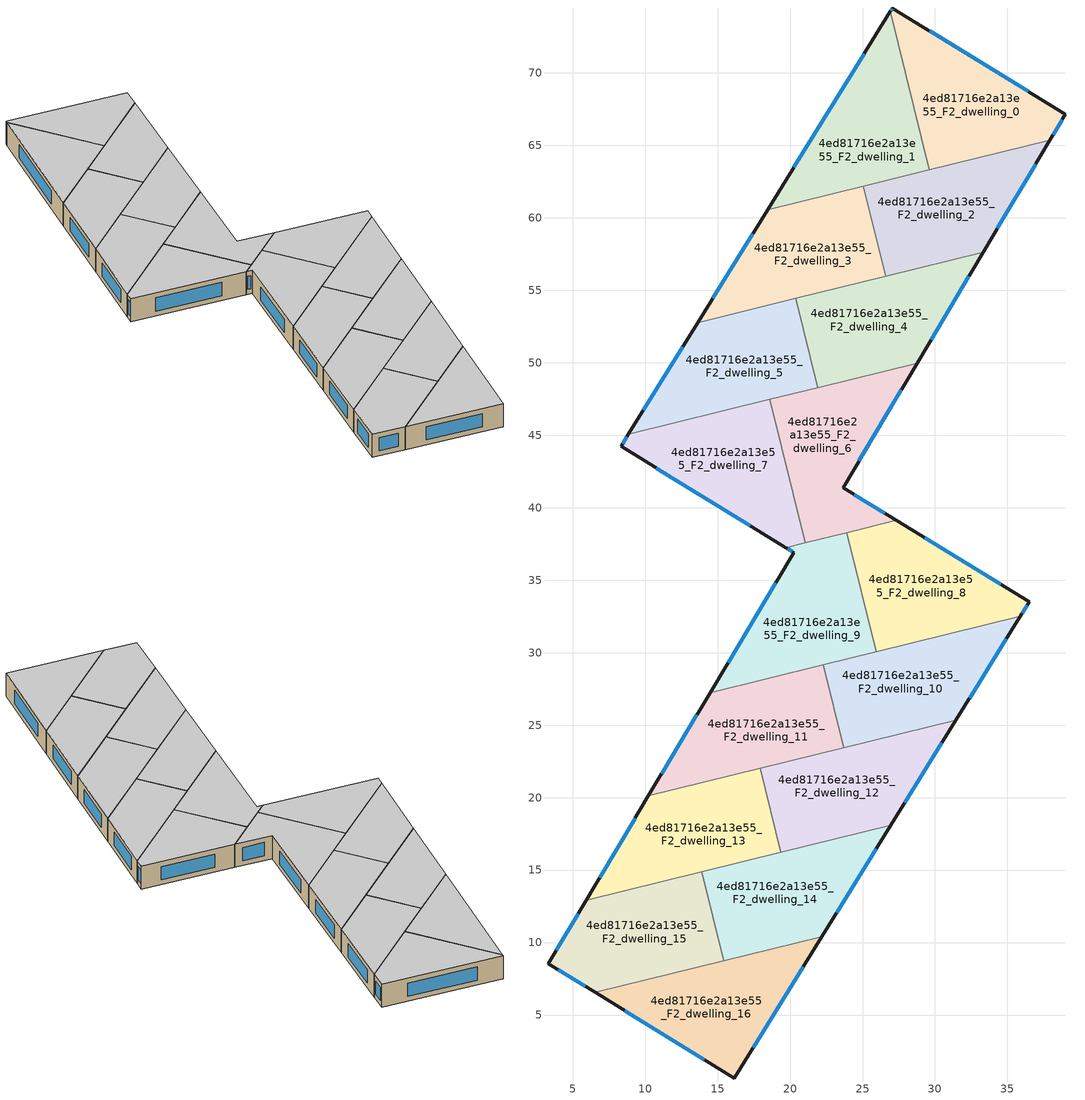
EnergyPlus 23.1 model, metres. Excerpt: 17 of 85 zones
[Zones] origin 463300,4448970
4ed81716e2a13e55_F2_dwelling_0
 floor to 4ed81716e2a13e55_F1_dwelling_0 (EU_floor_Construction): 38.99,67.15 37.93,65.36 29.61,63.32 26.92,74.25 27.07,74.48 z6
 wall outside (EU_wall_Construction): 37.93,65.36 38.99,67.15 27.07,74.48 26.92,74.25 z6:9
 wall to 4ed81716e2a13e55_F2_dwelling_1 (EU_wall_Construction): 26.92,74.25 29.61,63.32 z6:9
 wall to 4ed81716e2a13e55_F2_dwelling_2 (EU_wall_Construction): 29.61,63.32 37.93,65.36 z6:9
 window (EU_Window_Construction): 38.16,65.75 38.76,66.77 / 27.04,74.43 26.95,74.3 / 36.44,68.72 29.62,72.91 z6.64:8.36
 ceiling to 4ed81716e2a13e55_F3_dwelling_0 (EU_floor_Construction): 37.93,65.36 38.99,67.15 27.07,74.48 26.92,74.25 29.61,63.32 z9
4ed81716e2a13e55_F2_dwelling_1
 floor to 4ed81716e2a13e55_F1_dwelling_1 (EU_floor_Construction): 26.92,74.25 29.61,63.32 18.45,60.57 z6
 wall outside (EU_wall_Construction): 26.92,74.25 18.45,60.57 z6:9
 wall to 4ed81716e2a13e55_F2_dwelling_3 (EU_wall_Construction): 18.45,60.57 25.06,62.2 z6:9
 wall to 4ed81716e2a13e55_F2_dwelling_2 (EU_wall_Construction): 25.07,62.2 29.61,63.32 z6:9
 window (EU_Window_Construction): 25.11,71.32 20.27,63.5 z6.64:8.36
 ceiling to 4ed81716e2a13e55_F3_dwelling_1 (EU_floor_Construction): 29.61,63.32 26.92,74.25 18.45,60.57 z9
4ed81716e2a13e55_F2_dwelling_10
 floor to 4ed81716e2a13e55_F1_dwelling_10 (EU_floor_Construction): 35.88,32.5 31.44,25.34 23.71,23.43 22.3,29.16 z6
 wall outside (EU_wall_Construction): 31.44,25.34 35.88,32.5 z6:9
 wall to 4ed81716e2a13e55_F2_dwelling_11 (EU_wall_Construction): 22.3,29.16 23.71,23.43 z6:9
 wall to 4ed81716e2a13e55_F2_dwelling_12 (EU_wall_Construction): 23.71,23.43 31.44,25.34 z6:9
 wall to 4ed81716e2a13e55_F2_dwelling_8 (EU_wall_Construction): 35.88,32.5 25.94,30.05 z6:9
 wall to 4ed81716e2a13e55_F2_dwelling_9 (EU_wall_Construction): 25.94,30.05 22.3,29.16 z6:9
 window (EU_Window_Construction): 32.39,26.87 34.93,30.97 z6.64:8.36
 ceiling to 4ed81716e2a13e55_F3_dwelling_10 (EU_floor_Construction): 31.44,25.34 35.88,32.5 22.3,29.16 23.71,23.43 z9
4ed81716e2a13e55_F2_dwelling_11
 floor to 4ed81716e2a13e55_F1_dwelling_11 (EU_floor_Construction): 22.3,29.16 23.71,23.43 10.23,20.11 14.48,27.23 z6
 wall outside (EU_wall_Construction): 14.48,27.23 10.23,20.11 z6:9
 wall to 4ed81716e2a13e55_F2_dwelling_9 (EU_wall_Construction): 22.3,29.16 14.48,27.23 z6:9
 wall to 4ed81716e2a13e55_F2_dwelling_13 (EU_wall_Construction): 10.23,20.11 17.93,22.01 z6:9
 wall to 4ed81716e2a13e55_F2_dwelling_12 (EU_wall_Construction): 17.93,22.01 23.71,23.43 z6:9
 window (EU_Window_Construction): 13.57,25.71 11.14,21.64 z6.64:8.36
 ceiling to 4ed81716e2a13e55_F3_dwelling_11 (EU_floor_Construction): 23.71,23.43 22.3,29.16 14.48,27.23 10.23,20.11 z9
4ed81716e2a13e55_F2_dwelling_12
 floor to 4ed81716e2a13e55_F1_dwelling_12 (EU_floor_Construction): 31.44,25.34 26.96,18.11 19.35,16.24 17.93,22.01 z6
 wall outside (EU_wall_Construction): 26.96,18.11 31.44,25.34 z6:9
 wall to 4ed81716e2a13e55_F2_dwelling_13 (EU_wall_Construction): 17.93,22.01 19.35,16.24 z6:9
 wall to 4ed81716e2a13e55_F2_dwelling_14 (EU_wall_Construction): 19.35,16.24 26.96,18.11 z6:9
 window (EU_Window_Construction): 27.92,19.66 30.48,23.79 z6.64:8.36
 ceiling to 4ed81716e2a13e55_F3_dwelling_12 (EU_floor_Construction): 26.96,18.11 31.44,25.34 17.93,22.01 19.35,16.24 z9
4ed81716e2a13e55_F2_dwelling_13
 floor to 4ed81716e2a13e55_F1_dwelling_13 (EU_floor_Construction): 17.93,22.01 19.35,16.24 5.94,12.93 10.23,20.11 z6
 wall outside (EU_wall_Construction): 10.23,20.11 5.94,12.93 z6:9
 wall to 4ed81716e2a13e55_F2_dwelling_15 (EU_wall_Construction): 5.94,12.93 13.91,14.89 z6:9
 wall to 4ed81716e2a13e55_F2_dwelling_14 (EU_wall_Construction): 13.91,14.9 19.35,16.24 z6:9
 window (EU_Window_Construction): 9.31,18.57 6.86,14.47 z6.64:8.36
 ceiling to 4ed81716e2a13e55_F3_dwelling_13 (EU_floor_Construction): 19.35,16.24 17.93,22.01 10.23,20.11 5.94,12.93 z9
4ed81716e2a13e55_F2_dwelling_14
 floor to 4ed81716e2a13e55_F1_dwelling_14 (EU_floor_Construction): 26.96,18.11 22.2,10.41 15.42,8.74 13.91,14.89 z6
 wall outside (EU_wall_Construction): 22.2,10.41 26.96,18.11 z6:9
 wall to 4ed81716e2a13e55_F2_dwelling_15 (EU_wall_Construction): 13.91,14.89 15.42,8.74 z6:9
 wall to 4ed81716e2a13e55_F2_dwelling_16 (EU_wall_Construction): 15.42,8.74 22.2,10.41 z6:9
 window (EU_Window_Construction): 23.22,12.06 25.94,16.46 z6.64:8.36
 ceiling to 4ed81716e2a13e55_F3_dwelling_14 (EU_floor_Construction): 22.2,10.41 26.96,18.11 13.91,14.89 15.42,8.74 z9
4ed81716e2a13e55_F2_dwelling_15
 floor to 4ed81716e2a13e55_F1_dwelling_15 (EU_floor_Construction): 13.91,14.89 15.42,8.74 6.55,6.56 3.31,8.54 5.94,12.93 z6
 wall outside (EU_wall_Construction): 5.94,12.93 3.31,8.54 6.55,6.56 z6:9
 wall to 4ed81716e2a13e55_F2_dwelling_16 (EU_wall_Construction): 6.55,6.56 15.42,8.74 z6:9
 window (EU_Window_Construction): 4.01,8.12 5.85,6.98 / 5.37,11.99 3.87,9.48 z6.64:8.36
 ceiling to 4ed81716e2a13e55_F3_dwelling_15 (EU_floor_Construction): 15.42,8.74 13.91,14.89 5.94,12.93 3.31,8.54 6.55,6.56 z9
4ed81716e2a13e55_F2_dwelling_16
 floor to 4ed81716e2a13e55_F1_dwelling_16 (EU_floor_Construction): 22.2,10.41 16.15,0.66 6.55,6.56 z6
 wall outside (EU_wall_Construction): 6.55,6.56 16.15,0.66 22.2,10.41 z6:9
 window (EU_Window_Construction): 17.45,2.74 20.9,8.32 / 8.6,5.29 14.1,1.92 z6.64:8.36
 ceiling to 4ed81716e2a13e55_F3_dwelling_16 (EU_floor_Construction): 16.15,0.66 22.2,10.41 6.55,6.56 z9
4ed81716e2a13e55_F2_dwelling_2
 floor to 4ed81716e2a13e55_F1_dwelling_2 (EU_floor_Construction): 37.93,65.36 33.32,57.62 26.6,55.97 25.07,62.2 z6
 wall outside (EU_wall_Construction): 33.32,57.62 37.93,65.36 z6:9
 wall to 4ed81716e2a13e55_F2_dwelling_3 (EU_wall_Construction): 25.07,62.2 26.6,55.97 z6:9
 wall to 4ed81716e2a13e55_F2_dwelling_4 (EU_wall_Construction): 26.6,55.97 33.32,57.62 z6:9
 window (EU_Window_Construction): 34.31,59.28 36.94,63.71 z6.64:8.36
 ceiling to 4ed81716e2a13e55_F3_dwelling_2 (EU_floor_Construction): 33.32,57.62 37.93,65.36 25.07,62.2 26.6,55.97 z9
4ed81716e2a13e55_F2_dwelling_3
 floor to 4ed81716e2a13e55_F1_dwelling_3 (EU_floor_Construction): 25.07,62.2 26.6,55.97 13.63,52.78 18.45,60.57 z6
 wall outside (EU_wall_Construction): 18.45,60.57 13.63,52.78 z6:9
 wall to 4ed81716e2a13e55_F2_dwelling_5 (EU_wall_Construction): 13.63,52.78 20.38,54.44 z6:9
 wall to 4ed81716e2a13e55_F2_dwelling_4 (EU_wall_Construction): 20.38,54.44 26.6,55.97 z6:9
 window (EU_Window_Construction): 17.42,58.9 14.66,54.44 z6.64:8.36
 ceiling to 4ed81716e2a13e55_F3_dwelling_3 (EU_floor_Construction): 26.6,55.97 25.07,62.2 18.45,60.57 13.63,52.78 z9
4ed81716e2a13e55_F2_dwelling_4
 floor to 4ed81716e2a13e55_F1_dwelling_4 (EU_floor_Construction): 33.32,57.62 28.76,49.97 21.9,48.28 20.38,54.44 z6
 wall outside (EU_wall_Construction): 28.76,49.97 33.32,57.62 z6:9
 wall to 4ed81716e2a13e55_F2_dwelling_5 (EU_wall_Construction): 20.38,54.44 21.9,48.28 z6:9
 wall to 4ed81716e2a13e55_F2_dwelling_6 (EU_wall_Construction): 21.9,48.28 28.76,49.97 z6:9
 window (EU_Window_Construction): 29.74,51.61 32.34,55.98 z6.64:8.36
 ceiling to 4ed81716e2a13e55_F3_dwelling_4 (EU_floor_Construction): 28.76,49.97 33.32,57.62 20.38,54.44 21.9,48.28 z9
4ed81716e2a13e55_F2_dwelling_5
 floor to 4ed81716e2a13e55_F1_dwelling_5 (EU_floor_Construction): 20.38,54.44 21.9,48.28 8.85,45.07 13.63,52.78 z6
 wall outside (EU_wall_Construction): 13.63,52.78 8.85,45.07 z6:9
 wall to 4ed81716e2a13e55_F2_dwelling_7 (EU_wall_Construction): 8.85,45.07 18.61,47.47 z6:9
 wall to 4ed81716e2a13e55_F2_dwelling_6 (EU_wall_Construction): 18.61,47.47 21.9,48.28 z6:9
 window (EU_Window_Construction): 12.6,51.12 9.88,46.72 z6.64:8.36
 ceiling to 4ed81716e2a13e55_F3_dwelling_5 (EU_floor_Construction): 21.9,48.28 20.38,54.44 13.63,52.78 8.85,45.07 z9
4ed81716e2a13e55_F2_dwelling_6
 floor to 4ed81716e2a13e55_F1_dwelling_6 (EU_floor_Construction): 28.76,49.97 23.66,41.39 27.33,39.13 21.04,37.58 18.61,47.47 z6
 wall outside (EU_wall_Construction): 27.33,39.13 23.66,41.39 28.76,49.97 z6:9
 wall to 4ed81716e2a13e55_F2_dwelling_7 (EU_wall_Construction): 18.61,47.47 21.04,37.58 z6:9
 wall to 4ed81716e2a13e55_F2_dwelling_8 (EU_wall_Construction): 23.91,38.29 27.33,39.13 z6:9
 wall to 4ed81716e2a13e55_F2_dwelling_9 (EU_wall_Construction): 21.04,37.58 23.91,38.29 z6:9
 window (EU_Window_Construction): 24.75,43.23 27.67,48.13 / 26.54,39.61 24.44,40.9 z6.64:8.36
 ceiling to 4ed81716e2a13e55_F3_dwelling_6 (EU_floor_Construction): 27.33,39.13 23.66,41.39 28.76,49.97 18.61,47.47 21.04,37.58 z9
4ed81716e2a13e55_F2_dwelling_7
 floor to 4ed81716e2a13e55_F1_dwelling_7 (EU_floor_Construction): 18.61,47.47 21.04,37.58 19.71,37.25 8.34,44.24 8.85,45.07 z6
 wall outside (EU_wall_Construction): 8.85,45.07 8.34,44.24 19.71,37.25 z6:9
 wall to 4ed81716e2a13e55_F2_dwelling_9 (EU_wall_Construction): 19.71,37.25 21.04,37.58 z6:9
 window (EU_Window_Construction): 8.74,44.89 8.45,44.41 / 10.77,42.74 17.27,38.75 z6.64:8.36
 ceiling to 4ed81716e2a13e55_F3_dwelling_7 (EU_floor_Construction): 21.04,37.58 18.61,47.47 8.85,45.07 8.34,44.24 19.71,37.25 z9
4ed81716e2a13e55_F2_dwelling_8
 floor to 4ed81716e2a13e55_F1_dwelling_8 (EU_floor_Construction): 36.5,33.5 35.88,32.5 25.94,30.05 23.91,38.29 27.33,39.13 z6
 wall outside (EU_wall_Construction): 35.88,32.5 36.5,33.5 27.33,39.13 z6:9
 wall to 4ed81716e2a13e55_F2_dwelling_9 (EU_wall_Construction): 23.91,38.29 25.94,30.05 z6:9
 window (EU_Window_Construction): 34.53,34.71 29.3,37.92 / 36.01,32.71 36.36,33.29 z6.64:8.36
 ceiling to 4ed81716e2a13e55_F3_dwelling_8 (EU_floor_Construction): 35.88,32.5 36.5,33.5 27.33,39.13 23.91,38.29 25.94,30.05 z9
4ed81716e2a13e55_F2_dwelling_9
 floor to 4ed81716e2a13e55_F1_dwelling_9 (EU_floor_Construction): 23.91,38.29 25.94,30.05 14.48,27.23 20.26,36.91 19.71,37.25 z6
 wall outside (EU_wall_Construction): 19.71,37.25 20.26,36.91 14.48,27.23 z6:9
 window (EU_Window_Construction): 19.82,37.18 20.14,36.98 / 19.02,34.84 15.72,29.31 z6.64:8.36
 ceiling to 4ed81716e2a13e55_F3_dwelling_9 (EU_floor_Construction): 25.94,30.05 23.91,38.29 19.71,37.25 20.26,36.91 14.48,27.23 z9
[Building]
EU S2 Campaign: North Axis=0; Terrain=City; Solar Distribution=FullExterior
[Site:Location]
Yerevan-Zvartnots.Intl.AP: Latitude=40.15; Longitude=44.383; Time Zone=4; Elevation=854
[SizingPeriod:WeatherFileDays]
AnnualSizingPeriod: Begin Month=1; Begin Day of Month=1; End Month=12; End Day of Month=31; Day of Week for Start Day=Monday; Use Weather File Daylight Saving Period=No; Use Weather File Rain and Snow Indicators=No
[MATERIAL]
EU_InternalMass_Material: Roughness=MediumRough; Thickness=0.1; Conductivity=1; Density=1800; Specific Heat=900; Thermal Absorptance=0.9; Solar Absorptance=0.7; Visible Absorptance=0.7
[MATERIAL:NOMASS] Roughness=MediumRough; Thermal Absorptance=0.9; Solar Absorptance=0.7; Visible Absorptance=0.7
Name | Thermal Resistance
EU_wall_NoMass | 1.05043
EU_floor_NoMass | 0.478065
[WINDOWMATERIAL:SIMPLEGLAZINGSYSTEM]
EU_Window_SimpleGlazing: UFactor=2.5566; Solar Heat Gain Coefficient=0.75; Visible Transmittance=0.75
[CONSTRUCTION]
EU_wall_Construction: EU_wall_NoMass
EU_floor_Construction: EU_floor_NoMass
EU_Window_Construction: EU_Window_SimpleGlazing
EU_InternalMass_Construction: EU_InternalMass_Material
[ZONE] Type=1; Multiplier=1; Ceiling Height=autocalculate; Floor Area=autocalculate; Part of Total Floor Area=Yes
Name | Volume
4ed81716e2a13e55_F2_dwelling_0; 4ed81716e2a13e55_F2_dwelling_13 | 194.057
4ed81716e2a13e55_F2_dwelling_1; 4ed81716e2a13e55_F2_dwelling_11 | 194.056
4ed81716e2a13e55_F2_dwelling_10; 4ed81716e2a13e55_F2_dwelling_7 | 194.049
4ed81716e2a13e55_F2_dwelling_12 | 194.041
4ed81716e2a13e55_F2_dwelling_14 | 194.054
4ed81716e2a13e55_F2_dwelling_15 | 194.063
4ed81716e2a13e55_F2_dwelling_16; 4ed81716e2a13e55_F2_dwelling_5 | 194.046
4ed81716e2a13e55_F2_dwelling_2 | 194.045
4ed81716e2a13e55_F2_dwelling_3 | 194.053
4ed81716e2a13e55_F2_dwelling_4 | 194.058
4ed81716e2a13e55_F2_dwelling_6 | 194.039
4ed81716e2a13e55_F2_dwelling_8 | 194.042
4ed81716e2a13e55_F2_dwelling_9 | 194.05
[INTERNALMASS] Construction=EU_InternalMass_Construction
Name | Zone or ZoneList | Surface Area
4ed81716e2a13e55_F2_dwelling_0_EU_InternalMass | 4ed81716e2a13e55_F2_dwelling_0 | 64.6848
4ed81716e2a13e55_F2_dwelling_1_EU_InternalMass | 4ed81716e2a13e55_F2_dwelling_1 | 64.685
4ed81716e2a13e55_F2_dwelling_2_EU_InternalMass | 4ed81716e2a13e55_F2_dwelling_2 | 64.6818
4ed81716e2a13e55_F2_dwelling_3_EU_InternalMass | 4ed81716e2a13e55_F2_dwelling_3 | 64.6837
4ed81716e2a13e55_F2_dwelling_4_EU_InternalMass | 4ed81716e2a13e55_F2_dwelling_4 | 64.6871
4ed81716e2a13e55_F2_dwelling_5_EU_InternalMass | 4ed81716e2a13e55_F2_dwelling_5 | 64.6851
4ed81716e2a13e55_F2_dwelling_6_EU_InternalMass | 4ed81716e2a13e55_F2_dwelling_6 | 64.6796
4ed81716e2a13e55_F2_dwelling_7_EU_InternalMass | 4ed81716e2a13e55_F2_dwelling_7 | 64.6816
4ed81716e2a13e55_F2_dwelling_8_EU_InternalMass | 4ed81716e2a13e55_F2_dwelling_8 | 64.6768
4ed81716e2a13e55_F2_dwelling_9_EU_InternalMass | 4ed81716e2a13e55_F2_dwelling_9 | 64.6799
4ed81716e2a13e55_F2_dwelling_10_EU_InternalMass | 4ed81716e2a13e55_F2_dwelling_10 | 64.6841
4ed81716e2a13e55_F2_dwelling_11_EU_InternalMass | 4ed81716e2a13e55_F2_dwelling_11 | 64.6823
4ed81716e2a13e55_F2_dwelling_12_EU_InternalMass | 4ed81716e2a13e55_F2_dwelling_12 | 64.6816
4ed81716e2a13e55_F2_dwelling_13_EU_InternalMass | 4ed81716e2a13e55_F2_dwelling_13 | 64.6868
4ed81716e2a13e55_F2_dwelling_14_EU_InternalMass | 4ed81716e2a13e55_F2_dwelling_14 | 64.6855
4ed81716e2a13e55_F2_dwelling_15_EU_InternalMass | 4ed81716e2a13e55_F2_dwelling_15 | 64.6881
4ed81716e2a13e55_F2_dwelling_16_EU_InternalMass | 4ed81716e2a13e55_F2_dwelling_16 | 64.6822
[OTHEREQUIPMENT] Fuel Type=Electricity; Design Level Calculation Method=Watts/Area; Power per Zone Floor Area=1; Fraction Latent=0; Fraction Radiant=0; Fraction Lost=0; Carbon Dioxide Generation Rate=0; EndUse Subcategory=EU_Step8_InternalGains
Name | Zone or ZoneList or Space or SpaceList | Schedule
EU_Step8_InternalGain_4ed81716e2a13e55_F2_dwelling_0_f000 | 4ed81716e2a13e55_F2_dwelling_0 | EU_Step8_GainSchedule_4ed81716e2a13e55_F2_dwelling_0_f000
EU_Step8_InternalGain_4ed81716e2a13e55_F2_dwelling_1_f000 | 4ed81716e2a13e55_F2_dwelling_1 | EU_Step8_GainSchedule_4ed81716e2a13e55_F2_dwelling_1_f000
EU_Step8_InternalGain_4ed81716e2a13e55_F2_dwelling_2_f000 | 4ed81716e2a13e55_F2_dwelling_2 | EU_Step8_GainSchedule_4ed81716e2a13e55_F2_dwelling_2_f000
EU_Step8_InternalGain_4ed81716e2a13e55_F2_dwelling_3_f000 | 4ed81716e2a13e55_F2_dwelling_3 | EU_Step8_GainSchedule_4ed81716e2a13e55_F2_dwelling_3_f000
EU_Step8_InternalGain_4ed81716e2a13e55_F2_dwelling_4_f000 | 4ed81716e2a13e55_F2_dwelling_4 | EU_Step8_GainSchedule_4ed81716e2a13e55_F2_dwelling_4_f000
EU_Step8_InternalGain_4ed81716e2a13e55_F2_dwelling_5_f000 | 4ed81716e2a13e55_F2_dwelling_5 | EU_Step8_GainSchedule_4ed81716e2a13e55_F2_dwelling_5_f000
EU_Step8_InternalGain_4ed81716e2a13e55_F2_dwelling_6_f000 | 4ed81716e2a13e55_F2_dwelling_6 | EU_Step8_GainSchedule_4ed81716e2a13e55_F2_dwelling_6_f000
EU_Step8_InternalGain_4ed81716e2a13e55_F2_dwelling_7_f000 | 4ed81716e2a13e55_F2_dwelling_7 | EU_Step8_GainSchedule_4ed81716e2a13e55_F2_dwelling_7_f000
EU_Step8_InternalGain_4ed81716e2a13e55_F2_dwelling_8_f000 | 4ed81716e2a13e55_F2_dwelling_8 | EU_Step8_GainSchedule_4ed81716e2a13e55_F2_dwelling_8_f000
EU_Step8_InternalGain_4ed81716e2a13e55_F2_dwelling_9_f000 | 4ed81716e2a13e55_F2_dwelling_9 | EU_Step8_GainSchedule_4ed81716e2a13e55_F2_dwelling_9_f000
EU_Step8_InternalGain_4ed81716e2a13e55_F2_dwelling_10_f000 | 4ed81716e2a13e55_F2_dwelling_10 | EU_Step8_GainSchedule_4ed81716e2a13e55_F2_dwelling_10_f000
EU_Step8_InternalGain_4ed81716e2a13e55_F2_dwelling_11_f000 | 4ed81716e2a13e55_F2_dwelling_11 | EU_Step8_GainSchedule_4ed81716e2a13e55_F2_dwelling_11_f000
EU_Step8_InternalGain_4ed81716e2a13e55_F2_dwelling_12_f000 | 4ed81716e2a13e55_F2_dwelling_12 | EU_Step8_GainSchedule_4ed81716e2a13e55_F2_dwelling_12_f000
EU_Step8_InternalGain_4ed81716e2a13e55_F2_dwelling_13_f000 | 4ed81716e2a13e55_F2_dwelling_13 | EU_Step8_GainSchedule_4ed81716e2a13e55_F2_dwelling_13_f000
EU_Step8_InternalGain_4ed81716e2a13e55_F2_dwelling_14_f000 | 4ed81716e2a13e55_F2_dwelling_14 | EU_Step8_GainSchedule_4ed81716e2a13e55_F2_dwelling_14_f000
EU_Step8_InternalGain_4ed81716e2a13e55_F2_dwelling_15_f000 | 4ed81716e2a13e55_F2_dwelling_15 | EU_Step8_GainSchedule_4ed81716e2a13e55_F2_dwelling_15_f000
EU_Step8_InternalGain_4ed81716e2a13e55_F2_dwelling_16_f000 | 4ed81716e2a13e55_F2_dwelling_16 | EU_Step8_GainSchedule_4ed81716e2a13e55_F2_dwelling_16_f000
[ZONEVENTILATION:DESIGNFLOWRATE] Schedule=EU_AlwaysOn; Design Flow Rate Calculation Method=AirChanges/Hour; Air Changes per Hour=0.557805; Ventilation Type=Natural; Fan Pressure Rise=0; Fan Total Efficiency=1; Constant Term Coefficient=1; Temperature Term Coefficient=0; Velocity Term Coefficient=0; Velocity Squared Term Coefficient=0; Minimum Indoor Temperature=-100; Maximum Indoor Temperature=100; Delta Temperature=-100; Minimum Outdoor Temperature=-100; Maximum Outdoor Temperature=100; Maximum Wind Speed=40
Name | Zone or ZoneList or Space or SpaceList
EU_ConstantAir_4ed81716e2a13e55_F2_dwelling_0 | 4ed81716e2a13e55_F2_dwelling_0
EU_ConstantAir_4ed81716e2a13e55_F2_dwelling_1 | 4ed81716e2a13e55_F2_dwelling_1
EU_ConstantAir_4ed81716e2a13e55_F2_dwelling_2 | 4ed81716e2a13e55_F2_dwelling_2
EU_ConstantAir_4ed81716e2a13e55_F2_dwelling_3 | 4ed81716e2a13e55_F2_dwelling_3
EU_ConstantAir_4ed81716e2a13e55_F2_dwelling_4 | 4ed81716e2a13e55_F2_dwelling_4
EU_ConstantAir_4ed81716e2a13e55_F2_dwelling_5 | 4ed81716e2a13e55_F2_dwelling_5
EU_ConstantAir_4ed81716e2a13e55_F2_dwelling_6 | 4ed81716e2a13e55_F2_dwelling_6
EU_ConstantAir_4ed81716e2a13e55_F2_dwelling_7 | 4ed81716e2a13e55_F2_dwelling_7
EU_ConstantAir_4ed81716e2a13e55_F2_dwelling_8 | 4ed81716e2a13e55_F2_dwelling_8
EU_ConstantAir_4ed81716e2a13e55_F2_dwelling_9 | 4ed81716e2a13e55_F2_dwelling_9
EU_ConstantAir_4ed81716e2a13e55_F2_dwelling_10 | 4ed81716e2a13e55_F2_dwelling_10
EU_ConstantAir_4ed81716e2a13e55_F2_dwelling_11 | 4ed81716e2a13e55_F2_dwelling_11
EU_ConstantAir_4ed81716e2a13e55_F2_dwelling_12 | 4ed81716e2a13e55_F2_dwelling_12
EU_ConstantAir_4ed81716e2a13e55_F2_dwelling_13 | 4ed81716e2a13e55_F2_dwelling_13
EU_ConstantAir_4ed81716e2a13e55_F2_dwelling_14 | 4ed81716e2a13e55_F2_dwelling_14
EU_ConstantAir_4ed81716e2a13e55_F2_dwelling_15 | 4ed81716e2a13e55_F2_dwelling_15
EU_ConstantAir_4ed81716e2a13e55_F2_dwelling_16 | 4ed81716e2a13e55_F2_dwelling_16
[HVACTEMPLATE:THERMOSTAT] Constant Heating Setpoint=20; Constant Cooling Setpoint=50
EU_HeatOnly_4ed81716e2a13e55_F0_dwelling_0; EU_HeatOnly_4ed81716e2a13e55_F0_dwelling_1; EU_HeatOnly_4ed81716e2a13e55_F0_dwelling_2; EU_HeatOnly_4ed81716e2a13e55_F0_dwelling_3; EU_HeatOnly_4ed81716e2a13e55_F0_dwelling_4; EU_HeatOnly_4ed81716e2a13e55_F0_dwelling_5; EU_HeatOnly_4ed81716e2a13e55_F0_dwelling_6; EU_HeatOnly_4ed81716e2a13e55_F0_dwelling_7; EU_HeatOnly_4ed81716e2a13e55_F0_dwelling_8; EU_HeatOnly_4ed81716e2a13e55_F0_dwelling_9; EU_HeatOnly_4ed81716e2a13e55_F0_dwelling_10; EU_HeatOnly_4ed81716e2a13e55_F0_dwelling_11; EU_HeatOnly_4ed81716e2a13e55_F0_dwelling_12; EU_HeatOnly_4ed81716e2a13e55_F0_dwelling_13; EU_HeatOnly_4ed81716e2a13e55_F0_dwelling_14; EU_HeatOnly_4ed81716e2a13e55_F0_dwelling_15; EU_HeatOnly_4ed81716e2a13e55_F0_dwelling_16; EU_HeatOnly_4ed81716e2a13e55_F1_dwelling_0; EU_HeatOnly_4ed81716e2a13e55_F1_dwelling_1; EU_HeatOnly_4ed81716e2a13e55_F1_dwelling_2; EU_HeatOnly_4ed81716e2a13e55_F1_dwelling_3; EU_HeatOnly_4ed81716e2a13e55_F1_dwelling_4; EU_HeatOnly_4ed81716e2a13e55_F1_dwelling_5; EU_HeatOnly_4ed81716e2a13e55_F1_dwelling_6; EU_HeatOnly_4ed81716e2a13e55_F1_dwelling_7; EU_HeatOnly_4ed81716e2a13e55_F1_dwelling_8; EU_HeatOnly_4ed81716e2a13e55_F1_dwelling_9; EU_HeatOnly_4ed81716e2a13e55_F1_dwelling_10; EU_HeatOnly_4ed81716e2a13e55_F1_dwelling_11; EU_HeatOnly_4ed81716e2a13e55_F1_dwelling_12; EU_HeatOnly_4ed81716e2a13e55_F1_dwelling_13; EU_HeatOnly_4ed81716e2a13e55_F1_dwelling_14; EU_HeatOnly_4ed81716e2a13e55_F1_dwelling_15; EU_HeatOnly_4ed81716e2a13e55_F1_dwelling_16; EU_HeatOnly_4ed81716e2a13e55_F2_dwelling_0; EU_HeatOnly_4ed81716e2a13e55_F2_dwelling_1; EU_HeatOnly_4ed81716e2a13e55_F2_dwelling_2; EU_HeatOnly_4ed81716e2a13e55_F2_dwelling_3; EU_HeatOnly_4ed81716e2a13e55_F2_dwelling_4; EU_HeatOnly_4ed81716e2a13e55_F2_dwelling_5; EU_HeatOnly_4ed81716e2a13e55_F2_dwelling_6; EU_HeatOnly_4ed81716e2a13e55_F2_dwelling_7; EU_HeatOnly_4ed81716e2a13e55_F2_dwelling_8; EU_HeatOnly_4ed81716e2a13e55_F2_dwelling_9; EU_HeatOnly_4ed81716e2a13e55_F2_dwelling_10; EU_HeatOnly_4ed81716e2a13e55_F2_dwelling_11; EU_HeatOnly_4ed81716e2a13e55_F2_dwelling_12; EU_HeatOnly_4ed81716e2a13e55_F2_dwelling_13; EU_HeatOnly_4ed81716e2a13e55_F2_dwelling_14; EU_HeatOnly_4ed81716e2a13e55_F2_dwelling_15; EU_HeatOnly_4ed81716e2a13e55_F2_dwelling_16; EU_HeatOnly_4ed81716e2a13e55_F3_dwelling_0; EU_HeatOnly_4ed81716e2a13e55_F3_dwelling_1; EU_HeatOnly_4ed81716e2a13e55_F3_dwelling_2; EU_HeatOnly_4ed81716e2a13e55_F3_dwelling_3; EU_HeatOnly_4ed81716e2a13e55_F3_dwelling_4; EU_HeatOnly_4ed81716e2a13e55_F3_dwelling_5; EU_HeatOnly_4ed81716e2a13e55_F3_dwelling_6; EU_HeatOnly_4ed81716e2a13e55_F3_dwelling_7; EU_HeatOnly_4ed81716e2a13e55_F3_dwelling_8; EU_HeatOnly_4ed81716e2a13e55_F3_dwelling_9; EU_HeatOnly_4ed81716e2a13e55_F3_dwelling_10; EU_HeatOnly_4ed81716e2a13e55_F3_dwelling_11; EU_HeatOnly_4ed81716e2a13e55_F3_dwelling_12; EU_HeatOnly_4ed81716e2a13e55_F3_dwelling_13; EU_HeatOnly_4ed81716e2a13e55_F3_dwelling_14; EU_HeatOnly_4ed81716e2a13e55_F3_dwelling_15; EU_HeatOnly_4ed81716e2a13e55_F3_dwelling_16; EU_HeatOnly_4ed81716e2a13e55_F4_dwelling_0; EU_HeatOnly_4ed81716e2a13e55_F4_dwelling_1; EU_HeatOnly_4ed81716e2a13e55_F4_dwelling_2; EU_HeatOnly_4ed81716e2a13e55_F4_dwelling_3; EU_HeatOnly_4ed81716e2a13e55_F4_dwelling_4; EU_HeatOnly_4ed81716e2a13e55_F4_dwelling_5; EU_HeatOnly_4ed81716e2a13e55_F4_dwelling_6; EU_HeatOnly_4ed81716e2a13e55_F4_dwelling_7; EU_HeatOnly_4ed81716e2a13e55_F4_dwelling_8; EU_HeatOnly_4ed81716e2a13e55_F4_dwelling_9; EU_HeatOnly_4ed81716e2a13e55_F4_dwelling_10; EU_HeatOnly_4ed81716e2a13e55_F4_dwelling_11; EU_HeatOnly_4ed81716e2a13e55_F4_dwelling_12; EU_HeatOnly_4ed81716e2a13e55_F4_dwelling_13; EU_HeatOnly_4ed81716e2a13e55_F4_dwelling_14; EU_HeatOnly_4ed81716e2a13e55_F4_dwelling_15; EU_HeatOnly_4ed81716e2a13e55_F4_dwelling_16
[HVACTEMPLATE:ZONE:IDEALLOADSAIRSYSTEM] System Availability Schedule=EU_AlwaysOn; Maximum Heating Supply Air Temperature=50; Minimum Cooling Supply Air Temperature=13; Maximum Heating Supply Air Humidity Ratio=0.0156; Minimum Cooling Supply Air Humidity Ratio=0.0077; Heating Limit=NoLimit; Cooling Limit=NoLimit; Heating Availability Schedule=EU_AlwaysOn; Cooling Availability Schedule=EU_CoolingOff; Dehumidification Control Type=ConstantSensibleHeatRatio; Cooling Sensible Heat Ratio=0.7; Dehumidification Setpoint=60; Humidification Control Type=None; Humidification Setpoint=30; Outdoor Air Method=None; Outdoor Air Flow Rate per Person=0.00944; Outdoor Air Flow Rate per Zone Floor Area=0; Outdoor Air Flow Rate per Zone=0; Demand Controlled Ventilation Type=None; Outdoor Air Economizer Type=NoEconomizer; Heat Recovery Type=None; Sensible Heat Recovery Effectiveness=0.7; Latent Heat Recovery Effectiveness=0.65
Name | Template Thermostat
4ed81716e2a13e55_F2_dwelling_0 | EU_HeatOnly_4ed81716e2a13e55_F2_dwelling_0
4ed81716e2a13e55_F2_dwelling_1 | EU_HeatOnly_4ed81716e2a13e55_F2_dwelling_1
4ed81716e2a13e55_F2_dwelling_2 | EU_HeatOnly_4ed81716e2a13e55_F2_dwelling_2
4ed81716e2a13e55_F2_dwelling_3 | EU_HeatOnly_4ed81716e2a13e55_F2_dwelling_3
4ed81716e2a13e55_F2_dwelling_4 | EU_HeatOnly_4ed81716e2a13e55_F2_dwelling_4
4ed81716e2a13e55_F2_dwelling_5 | EU_HeatOnly_4ed81716e2a13e55_F2_dwelling_5
4ed81716e2a13e55_F2_dwelling_6 | EU_HeatOnly_4ed81716e2a13e55_F2_dwelling_6
4ed81716e2a13e55_F2_dwelling_7 | EU_HeatOnly_4ed81716e2a13e55_F2_dwelling_7
4ed81716e2a13e55_F2_dwelling_8 | EU_HeatOnly_4ed81716e2a13e55_F2_dwelling_8
4ed81716e2a13e55_F2_dwelling_9 | EU_HeatOnly_4ed81716e2a13e55_F2_dwelling_9
4ed81716e2a13e55_F2_dwelling_10 | EU_HeatOnly_4ed81716e2a13e55_F2_dwelling_10
4ed81716e2a13e55_F2_dwelling_11 | EU_HeatOnly_4ed81716e2a13e55_F2_dwelling_11
4ed81716e2a13e55_F2_dwelling_12 | EU_HeatOnly_4ed81716e2a13e55_F2_dwelling_12
4ed81716e2a13e55_F2_dwelling_13 | EU_HeatOnly_4ed81716e2a13e55_F2_dwelling_13
4ed81716e2a13e55_F2_dwelling_14 | EU_HeatOnly_4ed81716e2a13e55_F2_dwelling_14
4ed81716e2a13e55_F2_dwelling_15 | EU_HeatOnly_4ed81716e2a13e55_F2_dwelling_15
4ed81716e2a13e55_F2_dwelling_16 | EU_HeatOnly_4ed81716e2a13e55_F2_dwelling_16
[SIZING:ZONE] Zone Cooling Design Supply Air Temperature Input Method=SupplyAirTemperature; Zone Cooling Design Supply Air Temperature=13; Zone Heating Design Supply Air Temperature Input Method=SupplyAirTemperature; Zone Heating Design Supply Air Temperature=50; Zone Cooling Design Supply Air Humidity Ratio=0.008; Zone Heating Design Supply Air Humidity Ratio=0.008; Cooling Design Air Flow Method=DesignDay; Cooling Design Air Flow Rate=0; Cooling Minimum Air Flow per Zone Floor Area=0.000762; Cooling Minimum Air Flow=0; Cooling Minimum Air Flow Fraction=0.2; Heating Design Air Flow Method=DesignDay; Heating Design Air Flow Rate=0; Heating Maximum Air Flow per Zone Floor Area=0.002032; Heating Maximum Air Flow=0.141576; Heating Maximum Air Flow Fraction=0.3; Account for Dedicated Outdoor Air System=No; Dedicated Outdoor Air System Control Strategy=NeutralSupplyAir; Dedicated Outdoor Air Low Setpoint Temperature for Design=autosize; Dedicated Outdoor Air High Setpoint Temperature for Design=autosize; Zone Load Sizing Method=Sensible Load Only No Latent Load; Zone Latent Cooling Design Supply Air Humidity Ratio Input Method=HumidityRatioDifference; Zone Cooling Design Supply Air Humidity Ratio Difference=0.005; Zone Latent Heating Design Supply Air Humidity Ratio Input Method=HumidityRatioDifference; Zone Humidification Design Supply Air Humidity Ratio Difference=0.005
4ed81716e2a13e55_F2_dwelling_0; 4ed81716e2a13e55_F2_dwelling_1; 4ed81716e2a13e55_F2_dwelling_2; 4ed81716e2a13e55_F2_dwelling_3; 4ed81716e2a13e55_F2_dwelling_4; 4ed81716e2a13e55_F2_dwelling_5; 4ed81716e2a13e55_F2_dwelling_6; 4ed81716e2a13e55_F2_dwelling_7; 4ed81716e2a13e55_F2_dwelling_8; 4ed81716e2a13e55_F2_dwelling_9; 4ed81716e2a13e55_F2_dwelling_10; 4ed81716e2a13e55_F2_dwelling_11; 4ed81716e2a13e55_F2_dwelling_12; 4ed81716e2a13e55_F2_dwelling_13; 4ed81716e2a13e55_F2_dwelling_14; 4ed81716e2a13e55_F2_dwelling_15; 4ed81716e2a13e55_F2_dwelling_16
[SCHEDULE:CONSTANT]
Name | Hourly Value
EU_AlwaysOn | 1
EU_CoolingOff | 0
[SCHEDULE:FILE] Column Number=1; Rows to Skip at Top=0; Number of Hours of Data=8760; Column Separator=Comma; Interpolate to Timestep=No; Minutes per Item=60; Adjust Schedule for Daylight Savings=Yes
Name | File
EU_Step8_GainSchedule_4ed81716e2a13e55_F2_dwelling_0_f000 | ../../schedules/4ed81716e2a13e55/4ed81716e2a13e55_F2_dwelling_0_f000_gain.csv
EU_Step8_GainSchedule_4ed81716e2a13e55_F2_dwelling_1_f000 | ../../schedules/4ed81716e2a13e55/4ed81716e2a13e55_F2_dwelling_1_f000_gain.csv
EU_Step8_GainSchedule_4ed81716e2a13e55_F2_dwelling_2_f000 | ../../schedules/4ed81716e2a13e55/4ed81716e2a13e55_F2_dwelling_2_f000_gain.csv
EU_Step8_GainSchedule_4ed81716e2a13e55_F2_dwelling_3_f000 | ../../schedules/4ed81716e2a13e55/4ed81716e2a13e55_F2_dwelling_3_f000_gain.csv
EU_Step8_GainSchedule_4ed81716e2a13e55_F2_dwelling_4_f000 | ../../schedules/4ed81716e2a13e55/4ed81716e2a13e55_F2_dwelling_4_f000_gain.csv
EU_Step8_GainSchedule_4ed81716e2a13e55_F2_dwelling_5_f000 | ../../schedules/4ed81716e2a13e55/4ed81716e2a13e55_F2_dwelling_5_f000_gain.csv
EU_Step8_GainSchedule_4ed81716e2a13e55_F2_dwelling_6_f000 | ../../schedules/4ed81716e2a13e55/4ed81716e2a13e55_F2_dwelling_6_f000_gain.csv
EU_Step8_GainSchedule_4ed81716e2a13e55_F2_dwelling_7_f000 | ../../schedules/4ed81716e2a13e55/4ed81716e2a13e55_F2_dwelling_7_f000_gain.csv
EU_Step8_GainSchedule_4ed81716e2a13e55_F2_dwelling_8_f000 | ../../schedules/4ed81716e2a13e55/4ed81716e2a13e55_F2_dwelling_8_f000_gain.csv
EU_Step8_GainSchedule_4ed81716e2a13e55_F2_dwelling_9_f000 | ../../schedules/4ed81716e2a13e55/4ed81716e2a13e55_F2_dwelling_9_f000_gain.csv
EU_Step8_GainSchedule_4ed81716e2a13e55_F2_dwelling_10_f000 | ../../schedules/4ed81716e2a13e55/4ed81716e2a13e55_F2_dwelling_10_f000_gain.csv
EU_Step8_GainSchedule_4ed81716e2a13e55_F2_dwelling_11_f000 | ../../schedules/4ed81716e2a13e55/4ed81716e2a13e55_F2_dwelling_11_f000_gain.csv
EU_Step8_GainSchedule_4ed81716e2a13e55_F2_dwelling_12_f000 | ../../schedules/4ed81716e2a13e55/4ed81716e2a13e55_F2_dwelling_12_f000_gain.csv
EU_Step8_GainSchedule_4ed81716e2a13e55_F2_dwelling_13_f000 | ../../schedules/4ed81716e2a13e55/4ed81716e2a13e55_F2_dwelling_13_f000_gain.csv
EU_Step8_GainSchedule_4ed81716e2a13e55_F2_dwelling_14_f000 | ../../schedules/4ed81716e2a13e55/4ed81716e2a13e55_F2_dwelling_14_f000_gain.csv
EU_Step8_GainSchedule_4ed81716e2a13e55_F2_dwelling_15_f000 | ../../schedules/4ed81716e2a13e55/4ed81716e2a13e55_F2_dwelling_15_f000_gain.csv
EU_Step8_GainSchedule_4ed81716e2a13e55_F2_dwelling_16_f000 | ../../schedules/4ed81716e2a13e55/4ed81716e2a13e55_F2_dwelling_16_f000_gain.csv
